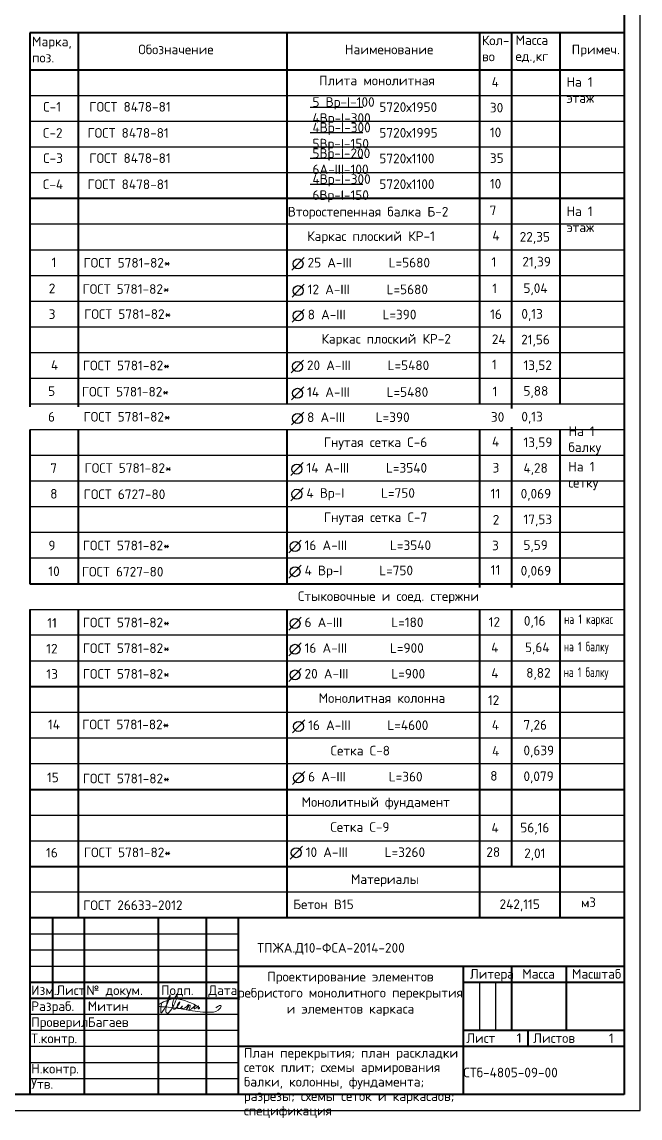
# Model space of a CAD drawing. Header units: millimetres. Extents: x -258556 to -95372, y 16759 to 83599.
# Drawn here: x -126070.1 to -125877.6, y 41541.7 to 41883.1 of the extents above; entities that cross this region are included whole.
import ezdxf

# ---------------------------------------------------------------- set-up
doc = ezdxf.new("R2010")
doc.units = ezdxf.units.MM
doc.header["$LTSCALE"] = 0.5
for name, color, linetype, lineweight in [('ТОЛСТЫЕ', 1, 'Continuous', 50), ('Толстый', 7, 'Continuous', 40), ('Тонкая', 7, 'Continuous', 15)]:
    doc.layers.add(name, color=color, linetype=linetype, lineweight=lineweight)
doc.layers.add('тонкие', color=7, linetype='Continuous')
doc.layers.add('Тонкий', color=7, linetype='Continuous')
doc.styles.add('Наклонный3.5', font='isocpeur.ttf', dxfattribs={"height": 3})

# ---------------------------------------------------------------- blocks, each defined once
blk = doc.blocks.new('Подпись Митин')
at = {"layer": 'Тонкая', "color": 18, "true_color": 0x000000}
for centre, radius, start, end in [((-9937.29, 21321.36), 15, 321.911, 343.84), ((-9912.35, 21312.04), 11.92, 154.3525, 178.0252), ((-9933.19, 21320.34), 12.93, 320.7716, 344.4931), ((-9917.89, 21314.38), 4.23, 141.5009, 194.5931), ((-9920.15, 21305.27), 11.19, 95.7405, 121.6609), ((-9918.04, 21312.86), 7.76, 165.6741, 185.1872), ((-9929.02, 21253.47), 60.52, 78.2534, 86.8895), ((-9921.57, 21313.57), 0.484, 212.0905, 309.7222), ((-9923.3, 21299.14), 17.38, 56.6927, 83.2853), ((-9926.54, 21318.39), 7.4, 315.4739, 333.0023), ((-9919.05, 21313.96), 1.6, 133.5756, 191.8293), ((-9920.16, 21313.81), 0.487, 201.6555, 284.2424), ((-9920.26, 21314.66), 1.34, 279.6093, 329.2369), ((-9918.95, 21313.72), 0.405, 129.7175, 224.7514), ((-9918.92, 21313.98), 0.63, 239.4999, 283.8605), ((-9919.17, 21315.35), 2.02, 281.395, 330.0017), ((-9938.96, 21326.84), 25.3, 326.8852, 330.4378), ((-9782.94, 21254.5), 146.97, 156.0228, 156.5399), ((-9877.78, 21302.21), 40.63, 163.0573, 164.4719), ((-9919.39, 21317.77), 5.49, 300.4029, 317.8263), ((-9914.16, 21313.11), 1.34, 135.3882, 163.9059), ((-9916.08, 21315.6), 2.47, 293.2206, 321.849), ((-9906.71, 21312.91), 7.41, 170.9702, 176.4267), ((-9914.07, 21313.57), 0.337, 286.0974, 17.3891), ((-9909.95, 21315.78), 3.59, 265.1698, 318.7694), ((-9905.25, 21309.31), 5.42, 114.7149, 128.6979), ((-9925.62, 21312.17), 0.152, 185.4475, 334.7593), ((-9923.67, 21312.49), 0.592, 184.1383, 326.7433), ((-9910.8, 21346.07), 33.87, 259.9821, 270.9322)]:
    blk.add_arc(centre, radius, start, end, dxfattribs=at)
for points in [[(-9922.88, 21317.18), (-9922.83, 21317.57), (-9923.06, 21317.26), (-9923.09, 21317.2)], [(-9921.2, 21317.01), (-9921, 21317.25), (-9920.78, 21317.41), (-9920.73, 21317.26), (-9920.72, 21317.07), (-9920.72, 21316.92), (-9920.73, 21316.89)], [(-9926.02, 21314.8), (-9926.4, 21314.58), (-9926.57, 21314.37), (-9926.56, 21314.16), (-9926.31, 21313.99), (-9925.73, 21313.9)], [(-9919.94, 21315.03), (-9919.86, 21315.37), (-9920.15, 21315.11)], [(-9919.21, 21314.03), (-9919.07, 21314.12), (-9919.11, 21313.97)], [(-9917.41, 21314.34), (-9917.14, 21314.56), (-9917.23, 21314.23)], [(-9916.92, 21313.09), (-9916.94, 21312.9), (-9916.61, 21313.03)], [(-9916.95, 21314.35), (-9916.71, 21314.34), (-9916.63, 21314.09), (-9916.64, 21314.05)], [(-9915.44, 21313.48), (-9915.42, 21313.32), (-9915.24, 21313.27), (-9915.1, 21313.33)], [(-9915.32, 21314.08), (-9914.99, 21314.34), (-9915.11, 21314.05)], [(-9914.13, 21314.07), (-9914.01, 21314.18), (-9914.03, 21314.07)], [(-9914.1, 21313.37), (-9914.09, 21313.27), (-9914.06, 21313.23), (-9913.98, 21313.25)], [(-9907.25, 21313.42), (-9907.05, 21313.76), (-9906.98, 21314.11), (-9907.15, 21314.3), (-9907.52, 21314.24), (-9907.53, 21314.23)]]:
    blk.add_spline(points, degree=3, dxfattribs=at)

msp = doc.modelspace()

# ---------------------------------------------------------------- linework, layer by layer
at = {"layer": 'Defpoints', "color": 18, "true_color": 0x000000}
msp.add_lwpolyline([(-126718.64819, 41544.06704), (-125877.64819, 41544.06704), (-125877.64819, 42138.06704), (-126718.64819, 42138.06704)], close=True, dxfattribs=at)
at = {"layer": 'Толстый', "color": 18, "true_color": 0x000000}
for p, q in [((-125882.64819, 42133.06704), (-125882.64819, 41549.06704)), ((-125882.64819, 41879.66917), (-126067.64819, 41879.66917)), ((-126067.64819, 41879.66917), (-126067.64819, 41763.19529)), ((-126052.64819, 41879.66917), (-126052.64819, 41763.19529)), ((-125987.64819, 41879.66917), (-125987.64819, 41764.06704)), ((-125927.64819, 41879.66917), (-125927.64819, 41764.06704)), ((-125917.64819, 41879.66917), (-125917.64819, 41762.73639)), ((-125902.64819, 41879.66917), (-125902.64819, 41764.06704)), ((-125882.64819, 41868.06704), (-126067.64819, 41868.06704)), ((-125882.64819, 41828.06704), (-126067.64819, 41828.06704)), ((-126067.64819, 41756.06704), (-126067.64819, 41708.06704)), ((-126052.64819, 41756.06704), (-126052.64819, 41708.06704)), ((-125987.64819, 41756.06704), (-125987.64819, 41708.06704)), ((-125927.64819, 41756.06704), (-125927.64819, 41706.93726)), ((-125917.64819, 41756.90306), (-125917.64819, 41706.93726)), ((-125902.64819, 41756.06704), (-125902.64819, 41708.06704)), ((-126067.64819, 41708.06704), (-125882.64819, 41708.06704)), ((-126067.64819, 41700.06704), (-126067.64819, 41604.06704)), ((-126052.64819, 41700.06704), (-126052.64819, 41604.06704)), ((-125987.64819, 41700.06704), (-125987.64819, 41604.06704)), ((-125927.64819, 41700.06704), (-125927.64819, 41604.06704)), ((-125917.64819, 41700.06704), (-125917.64819, 41620.06704)), ((-125902.64819, 41700.06704), (-125902.64819, 41604.06704)), ((-125882.64819, 41676.06704), (-126067.64819, 41676.06704)), ((-126067.64819, 41644.06704), (-125882.64819, 41644.06704)), ((-126067.64819, 41620.06704), (-125882.64819, 41620.06704)), ((-125882.64819, 41604.06704), (-126067.64819, 41604.06704)), ((-126067.64819, 41604.06704), (-126067.64819, 41549.06704)), ((-126060.64819, 41604.06704), (-126060.64819, 41579.06704)), ((-126050.64819, 41549.06704), (-126050.64819, 41604.06704)), ((-126027.64819, 41549.06704), (-126027.64819, 41604.06704)), ((-126012.64819, 41549.06704), (-126012.64819, 41604.06704)), ((-126002.64819, 41549.06704), (-126002.64819, 41604.06704)), ((-126002.64819, 41589.06704), (-125882.64819, 41589.06704)), ((-125932.64819, 41549.06704), (-125932.64819, 41589.06704)), ((-125932.64819, 41589.06704), (-125917.64819, 41589.06704)), ((-125917.64819, 41589.06704), (-125917.64819, 41569.06704)), ((-125900.64819, 41589.06704), (-125900.64819, 41569.06704)), ((-126067.64819, 41584.06704), (-126002.64819, 41584.06704)), ((-125932.64819, 41584.06704), (-125882.64819, 41584.06704)), ((-126067.64819, 41579.06704), (-126002.64819, 41579.06704)), ((-125932.64819, 41569.06704), (-125882.64819, 41569.06704)), ((-125912.64819, 41569.06704), (-125912.64819, 41564.06704)), ((-126002.64819, 41564.06704), (-125882.64819, 41564.06704)), ((-125882.64819, 41549.06704), (-126698.64819, 41549.06704))]:
    msp.add_line(p, q, dxfattribs=at)
at = {"layer": 'тонкие', "color": 18, "true_color": 0x000000}
for p, q in [((-125882.64819, 41868.06704), (-126067.64819, 41868.06704)), ((-125882.64819, 41860.06704), (-126067.64819, 41860.06704)), ((-125980.41918, 41856.60077), (-125963.96993, 41856.60077)), ((-125882.64819, 41852.06704), (-126067.64819, 41852.06704)), ((-125980.41963, 41848.70273), (-125963.97038, 41848.70273)), ((-125882.64819, 41844.06704), (-126067.64819, 41844.06704)), ((-125980.41963, 41840.70273), (-125963.97038, 41840.70273)), ((-125882.64819, 41836.06704), (-126067.64819, 41836.06704)), ((-125980.41918, 41832.60077), (-125963.96993, 41832.60077)), ((-125882.64819, 41820.06704), (-126067.64819, 41820.06704)), ((-125882.64819, 41812.06704), (-126067.64819, 41812.06704)), ((-125986.05566, 41805.74415), (-125982.23973, 41809.76195)), ((-125882.64819, 41804.06704), (-126067.64819, 41804.06704)), ((-125986.01486, 41797.41152), (-125982.19893, 41801.42933)), ((-125882.64819, 41796.06704), (-126067.64819, 41796.06704)), ((-125986.01116, 41789.57298), (-125982.19523, 41793.59078)), ((-125882.64819, 41788.06704), (-126067.64819, 41788.06704)), ((-125882.64819, 41780.06704), (-126067.64819, 41780.06704)), ((-125986.25327, 41773.76537), (-125982.43735, 41777.78318)), ((-125882.64819, 41772.06704), (-126067.64819, 41772.06704)), ((-125986.21248, 41765.43274), (-125982.39655, 41769.45055)), ((-125882.64819, 41764.06704), (-126067.64819, 41764.06704)), ((-125986.20877, 41757.5942), (-125982.39284, 41761.61201)), ((-125882.64819, 41756.06704), (-126067.64819, 41756.06704)), ((-125882.64819, 41748.06704), (-126067.64819, 41748.06704)), ((-125986.41309, 41741.83374), (-125982.59716, 41745.85155)), ((-125882.64819, 41740.06704), (-126067.64819, 41740.06704)), ((-125986.40938, 41733.9952), (-125982.59345, 41738.013)), ((-125882.64819, 41732.06704), (-126067.64819, 41732.06704)), ((-125882.64819, 41724.06704), (-126067.64819, 41724.06704)), ((-125986.99289, 41717.7137), (-125983.17696, 41721.73151)), ((-125882.64819, 41716.06704), (-126067.64819, 41716.06704)), ((-125986.98918, 41709.87516), (-125983.17326, 41713.89297)), ((-126067.64819, 41700.06704), (-125882.64819, 41700.06704)), ((-125986.99289, 41693.7137), (-125983.17696, 41697.73151)), ((-125882.64819, 41692.06704), (-126067.64819, 41692.06704)), ((-125986.99289, 41685.7137), (-125983.17696, 41689.73151)), ((-126067.64819, 41684.06704), (-125882.64819, 41684.06704)), ((-125986.99289, 41677.7137), (-125983.17696, 41681.73151)), ((-125882.64819, 41668.06704), (-126067.64819, 41668.06704)), ((-125985.88707, 41661.67825), (-125982.07114, 41665.69605)), ((-125882.64819, 41660.06704), (-126067.64819, 41660.06704)), ((-126067.64819, 41652.09369), (-125882.64819, 41652.09369)), ((-125985.88337, 41645.64729), (-125982.06744, 41649.6651)), ((-126067.64819, 41636.06704), (-125882.64819, 41636.06704)), ((-126067.64819, 41628.06704), (-125882.64819, 41628.06704)), ((-125986.6247, 41622.35574), (-125982.80878, 41626.37354)), ((-126067.64819, 41620.06704), (-125882.64819, 41620.06704)), ((-126067.64819, 41612.06704), (-126067.64819, 41596.06704)), ((-125882.64819, 41612.06704), (-126067.64819, 41612.06704))]:
    msp.add_line(p, q, dxfattribs=at)
for centre in [(-125984.15319, 41807.74726), (-125984.11239, 41799.41464), (-125984.10869, 41791.5761), (-125984.35081, 41775.76849), (-125984.31001, 41767.43586), (-125984.3063, 41759.59732), (-125984.51062, 41743.83686), (-125984.50691, 41735.99832), (-125985.09042, 41719.71682), (-125985.08672, 41711.87828), (-125985.09042, 41695.71682), (-125985.09042, 41687.71682), (-125985.09042, 41679.71682), (-125983.9846, 41663.68136), (-125983.9809, 41647.65041), (-125984.72224, 41624.35885)]:
    msp.add_circle(centre, 1.55339, dxfattribs=at)
at = {"layer": 'Тонкий', "color": 18, "true_color": 0x000000}
for p, q in [((-126067.64819, 41599.06704), (-126002.64819, 41599.06704)), ((-126067.64819, 41594.06704), (-126002.64819, 41594.06704)), ((-126067.64819, 41589.06704), (-126002.64819, 41589.06704)), ((-125927.64819, 41584.06704), (-125927.64819, 41569.06704)), ((-125922.64819, 41584.06704), (-125922.64819, 41569.06704)), ((-126067.64819, 41574.06704), (-126002.64819, 41574.06704)), ((-126067.64819, 41569.06704), (-126002.64819, 41569.06704)), ((-126067.64819, 41564.06704), (-126002.64819, 41564.06704)), ((-126067.64819, 41559.06704), (-126002.64819, 41559.06704)), ((-126067.64819, 41554.06704), (-126002.64819, 41554.06704))]:
    msp.add_line(p, q, dxfattribs=at)

# ---------------------------------------------------------------- block references
at = {"layer": 'Тонкая', "color": 18, "true_color": 0x000000}
msp.add_blockref('Подпись Митин', (-116101.10747, 20262.4961), dxfattribs=at)

# ---------------------------------------------------------------- texts
at = {"layer": 'ТОЛСТЫЕ', "color": 18, "true_color": 0x000000, "insert": (-125921.42026, 41609.82394), "char_height": 3, "attachment_point": 1, "style": 'Наклонный3.5'}
msp.add_mtext_dynamic_manual_height_columns('242,115', width=14.1620556, gutter_width=17.5, heights=[0], dxfattribs=at)
at = {"layer": 'тонкие', "color": 18, "true_color": 0x000000, "char_height": 3, "attachment_point": 1, "style": 'Наклонный3.5'}
for s, width, heights, insert in [('Марка,\\Pпоз.', 12.6638621, [0], (-126066.98428, 41878.47911)), ('Кол-\\Pво', 8.2829146, [0], (-125926.88959, 41878.84682)), ('Масса\\Pед.,кг', 13.7178906, [0], (-125916.4401, 41878.94512)), ('Обозначение', 44.971384, [0], (-126033.89908, 41876.03225)), ('Наименование', 39.3909921, [0], (-125969.52556, 41876.03225)), ('Примеч.', 15.523702, [0], (-125898.94035, 41876.03225)), ('Плита монолитная', 58.1953344, [0], (-125977.59623, 41866.36001)), ('4', 5.9158717, [0], (-125923.87803, 41865.89996)), ('На 1 этаж', 17.3996689, [0], (-125900.57594, 41865.89996)), ('С-1', 11.5440951, [0], (-126063.52228, 41858.17)), ('ГОСТ 8478-81', 61.7924882, [0], (-126049.13468, 41858.17701)), ('5 Вр-I-100\\P4Вр-I-300', 31.3188035, [0], (-125979.66055, 41859.66683)), ('5720х1950', 5.3039749, [0], (-125958.83557, 41858.07502)), ('30', 5.3039749, [0], (-125924.41855, 41857.90185)), ('4Вр-I-300\\P5Вр-I-150', 31.3188035, [0], (-125979.66099, 41851.69389)), ('С-2', 11.5440951, [0], (-126063.59124, 41850.02584)), ('ГОСТ 8478-81', 61.7924882, [0], (-126049.72997, 41850.02664)), ('5720х1995', 5.3039749, [0], (-125958.83557, 41850.07502)), ('10', 5.3039749, [0], (-125924.42722, 41850.19298)), ('С-3', 11.5440951, [0], (-126063.52228, 41842.17)), ('ГОСТ 8478-81', 61.7924882, [0], (-126049.13468, 41842.17701)), ('5Вр-I-200\\P6А-III-100', 31.3188035, [0], (-125979.66099, 41843.69389)), ('5720х1100', 5.3039749, [0], (-125958.83557, 41842.07502)), ('35', 5.3039749, [0], (-125924.42722, 41842.19298)), ('С-4', 11.5440951, [0], (-126063.59124, 41834.02584)), ('ГОСТ 8478-81', 61.7924882, [0], (-126049.72997, 41834.02664)), ('4Вр-I-300\\P6Вр-I-150', 31.3188035, [0], (-125979.66055, 41835.66683)), ('5720х1100', 5.3039749, [0], (-125958.83557, 41834.07502)), ('10', 5.3039749, [0], (-125924.42722, 41834.19298)), ('Второстепенная балка Б-2', 67.6708617, [0], (-125987.35059, 41825.50145)), ('7', 5.3039749, [0], (-125924.4856, 41825.92314)), ('На 1 этаж', 17.3996689, [0], (-125900.56368, 41825.63219)), ('Каркас плоский КР-1', 58.7579219, [0], (-125981.31243, 41817.88181)), ('4', 5.3039749, [0], (-125923.64351, 41818.08544)), ('22,35', 5.3039749, [0], (-125915.13705, 41817.67867)), ('1', 6.0411658, [0], (-126060.90421, 41809.72422)), ('ГОСТ 5781-82*', 61.7924882, [0], (-126050.95964, 41809.58661)), ('25 А-III      L=5680', 59.5133679, [0], (-125981.18808, 41809.63845)), ('1', 5.3039749, [0], (-125923.94073, 41809.84744)), ('21,39', 5.3039749, [0], (-125914.30543, 41809.94089)), ('2', 4.6516974, [0], (-126061.77004, 41801.60733)), ('ГОСТ 5781-82*', 61.7924882, [0], (-126051.25009, 41801.41489)), ('12 А-III      L=5680', 61.3799221, [0], (-125981.14728, 41801.30582)), ('1', 5.3039749, [0], (-125923.65852, 41801.61059)), ('5,04', 5.3039749, [0], (-125913.96316, 41801.67867)), ('3', 4.9424109, [0], (-126061.80272, 41793.59205)), ('ГОСТ 5781-82*', 61.7924882, [0], (-126050.75041, 41793.61144)), ('8 А-III      L=390', 52.0456418, [0], (-125981.14358, 41793.46728)), ('16', 5.3039749, [0], (-125924.35218, 41793.55718)), ('0,13', 5.3039749, [0], (-125914.61615, 41793.67867)), ('Каркас плоский КР-2', 58.7579219, [0], (-125976.88197, 41785.90303)), ('24', 5.3039749, [0], (-125923.82414, 41785.77907)), ('21,56', 5.3039749, [0], (-125914.68539, 41785.67867)), ('4', 6.0411658, [0], (-126061.10182, 41777.74544)), ('ГОСТ 5781-82*', 61.7924882, [0], (-126051.15726, 41777.60783)), ('20 А-III      L=5480', 52.0456418, [0], (-125981.3857, 41777.65967)), ('1', 5.3039749, [0], (-125923.75043, 41777.90766)), ('13,52', 5.3039749, [0], (-125913.96316, 41777.67867)), ('5', 4.6516974, [0], (-126061.96766, 41769.62855)), ('ГОСТ 5781-82*', 61.7924882, [0], (-126051.44771, 41769.43611)), ('14 А-III      L=5480', 52.0456418, [3.5025], (-125981.3449, 41769.32705)), ('1', 5.3039749, [0], (-125923.60786, 41769.51694)), ('5,88', 5.3039749, [0], (-125913.96316, 41769.67867)), ('6', 4.9424109, [0], (-126062.00034, 41761.61328)), ('ГОСТ 5781-82*', 61.7924882, [0], (-126050.94802, 41761.63266)), ('8 А-III     L=390', 52.0456418, [0], (-125981.34119, 41761.4885)), ('30', 5.3039749, [0], (-125924.09146, 41761.56972)), ('0,13', 5.3039749, [0], (-125914.61615, 41761.67867)), ('На 1 балку', 17.3996689, [0], (-125899.94749, 41757.13028)), ('Гнутая сетка С-6', 50.9591858, [0], (-125976.15567, 41753.70196)), ('4', 5.3039749, [0], (-125923.7546, 41753.91436)), ('13,59', 5.3039749, [0], (-125913.96316, 41753.67867)), ('7', 4.6516974, [0], (-126061.30181, 41745.65552)), ('ГОСТ 5781-82*', 61.7924882, [0], (-126050.61158, 41745.66854)), ('14 А-III      L=3540', 58.3044624, [0], (-125981.54551, 41745.72804)), ('3', 5.3039749, [0], (-125923.5897, 41745.76171)), ('4,28', 5.3039749, [0], (-125913.96316, 41745.67867)), ('На 1 сетку', 17.3996689, [0], (-125900.00069, 41746.08844)), ('8', 4.9424109, [0], (-126061.33449, 41737.64025)), ('ГОСТ 6727-80', 61.7924882, [0], (-126050.90203, 41737.49682)), ('4 Вр-I      L=750', 52.0456418, [0], (-125981.5418, 41737.8895)), ('11', 5.3039749, [0], (-125924.19143, 41737.69599)), ('0,069', 5.3039749, [0], (-125914.83673, 41737.67867)), ('Гнутая сетка С-7', 40.1226045, [0], (-125976.08211, 41730.32669)), ('2', 5.3039749, [0], (-125923.52744, 41729.55776)), ('17,53', 5.3039749, [0], (-125913.96316, 41729.67867)), ('9', 4.6516974, [0], (-126061.88162, 41721.53549)), ('ГОСТ 5781-82*', 61.7924882, [0], (-126051.19138, 41721.5485)), ('16 А-III       L=3540', 52.0456418, [0], (-125982.12531, 41721.60801)), ('3', 5.3039749, [0], (-125923.74474, 41721.55108)), ('5,59', 5.3039749, [0], (-125913.96316, 41721.67867)), ('10', 4.9424109, [0], (-126061.91429, 41713.52021)), ('ГОСТ 6727-80', 61.7924882, [0], (-126051.48183, 41713.37678)), ('4 Вр-I      L=750', 52.0456418, [0], (-125982.12161, 41713.76946)), ('11', 5.3039749, [0], (-125924.1667, 41713.93536)), ('0,069', 5.3039749, [0], (-125914.83673, 41713.67867)), ('Стыковочные и соед. стержни', 72.0453803, [0], (-125984.18245, 41705.77059)), ('ГОСТ 5781-82*', 61.7924882, [0], (-126051.19138, 41697.5485)), ('6 А-III        L=180', 52.0456418, [0], (-125982.12531, 41697.60801)), ('12', 5.3039749, [0], (-125924.79836, 41697.71993)), ('0,16', 5.3039749, [0], (-125913.84086, 41698.06572)), ('{\\W0.7;на 1 каркас}', 23.6326144, [0], (-125901.28081, 41698.59934)), ('11', 4.6516974, [0], (-126062.24956, 41697.43817)), ('12', 4.6516974, [0], (-126062.56947, 41689.40885)), ('ГОСТ 5781-82*', 61.7924882, [0], (-126051.19138, 41689.5485)), ('16 А-III       L=900', 52.0456418, [0], (-125982.12531, 41689.60801)), ('4', 5.3039749, [0], (-125924.02375, 41689.78618)), ('5,64', 5.3039749, [0], (-125913.47207, 41689.82113)), ('{\\W0.7;на 1 балку}', 17.7020261, [0], (-125901.37865, 41690.04347)), ('13', 4.6516974, [0], (-126062.52045, 41681.5254)), ('ГОСТ 5781-82*', 61.7924882, [0], (-126051.19138, 41681.5485)), ('20 А-III       L=900', 52.0456418, [0], (-125982.12531, 41681.60801)), ('4', 5.3039749, [0], (-125923.99798, 41681.77005)), ('8,82', 5.3039749, [0], (-125913.10824, 41681.87632)), ('{\\W0.7;на 1 балку}', 17.7020261, [0], (-125901.45016, 41682.0716)), ('Монолитная колонна', 55.3202135, [0], (-125977.72992, 41674.01628)), ('12', 5.3039749, [0], (-125925.04171, 41673.36563)), ('14', 4.6516974, [0], (-126062.03851, 41665.78971)), ('ГОСТ 5781-82*', 61.7924882, [0], (-126051.34827, 41665.80273)), ('16 А-III      L=4600', 52.0456418, [0], (-125981.01949, 41665.57255)), ('4', 3.5, [0], (-125923.81814, 41665.6468)), ('7,26', 5.3039749, [0], (-125913.96316, 41665.67867)), ('Сетка С-8', 34.1093493, [0], (-125974.00137, 41657.6505)), ('4', 5.3039749, [0], (-125923.73698, 41657.56011)), ('0,639', 5.3039749, [0], (-125913.96316, 41657.70532)), ('8', 5.3039749, [0], (-125924.30346, 41649.79487)), ('0,079', 5.3039749, [0], (-125913.96316, 41649.67867)), ('15', 4.6516974, [0], (-126062.33748, 41649.31312)), ('ГОСТ 5781-82*', 61.7924882, [0], (-126051.20249, 41648.96834)), ('6 А-III       L=360', 52.0456418, [0], (-125981.01579, 41649.5416)), ('Монолитный фундамент', 55.3202135, [0], (-125983.05542, 41641.63822)), ('Сетка С-9', 27.5399638, [0], (-125974.09151, 41633.85809)), ('4', 5.3039749, [0], (-125923.9325, 41633.64011)), ('56,16', 5.3039749, [0], (-125914.96388, 41633.67867)), ('16', 4.6516974, [0], (-126062.63459, 41625.88388)), ('ГОСТ 5781-82*', 61.7924882, [0], (-126050.82319, 41625.96338)), ('10 А-III      L=3260', 52.0456418, [0], (-125981.75713, 41626.02289)), ('28', 5.3039749, [0], (-125925.52206, 41626.06573)), ('2,01', 5.3039749, [0], (-125913.73908, 41625.67867)), ('Материалы', 55.3202135, [0], (-125967.72109, 41617.61091)), ('ГОСТ 26633-2012', 61.7924882, [0], (-126051.06614, 41609.49993)), ('Бетон В15', 40.09602, [0], (-125985.65517, 41609.77654)), ('м', 8.2355022, [0], (-125896.06374, 41610.27919)), ('3', 2.2720128, [0], (-125893.52045, 41610.4171))]:
    msp.add_mtext_dynamic_manual_height_columns(s, width=width, gutter_width=17.5, heights=heights, dxfattribs=dict(at, insert=insert))
at = {"layer": 'Тонкий', "color": 18, "true_color": 0x000000, "style": 'Наклонный3.5'}
for s, p in [('ТПЖА.Д10-ФСА-2014-200 ', (-125996.86061, 41593.22459)), ('Литера', (-125930.63105, 41585.12274)), ('Масса', (-125914.34889, 41585.12274)), ('Масштаб', (-125898.86469, 41585.12274)), ('Изм.', (-126067.26388, 41580.01443)), ('Лист', (-126059.45243, 41580.01443)), ('№ докум.', (-126050.05392, 41580.01443)), ('Подп.', (-126026.79977, 41580.01443)), ('Дата', (-126012.07033, 41580.01443)), ('Разраб.', (-126067.26388, 41575.05294)), ('Митин', (-126049.63377, 41575.05294)), ('Проверил', (-126067.26388, 41570.10095)), ('Багаев', (-126049.63377, 41570.10095)), ('Т.контр.', (-126067.26388, 41565.02943)), ('Лист', (-125931.76446, 41565.12276)), ('1', (-125916.05743, 41565.12276)), ('Листов', (-125910.93224, 41565.12276)), ('1', (-125887.33453, 41565.08046)), ('Н.контр.', (-126067.26388, 41555.59269)), ('СТб-4805-09-00', (-125932.64819, 41554.39992)), ('Утв.', (-126067.26388, 41550.82757))]:
    msp.add_text(s, height=3, dxfattribs=at).set_placement(p)
at = {"layer": 'Тонкий', "color": 18, "true_color": 0x000000, "insert": (-125967.83581, 41587.25224), "char_height": 3, "attachment_point": 2, "style": 'Наклонный3.5'}
msp.add_mtext_dynamic_manual_height_columns('Проектирование элементов ребристого монолитного перекрытия и элементов каркаса ', width=71.9138846, gutter_width=17.5, heights=[0], dxfattribs=at)
at = {"layer": 'Тонкий', "color": 18, "true_color": 0x000000, "insert": (-126000.99907, 41563.53079), "char_height": 3, "attachment_point": 1, "line_spacing_factor": 0.9, "style": 'Наклонный3.5'}
msp.add_mtext_dynamic_manual_height_columns('План перекрытия; план раскладки сеток плит; схемы армирования балки, колонны, фундамента; разрезы; схемы сеток и каркасаов; спецификация   ', width=69.7414184, gutter_width=12.5, heights=[25.05605], dxfattribs=at)

doc.saveas('drawing.dxf')
